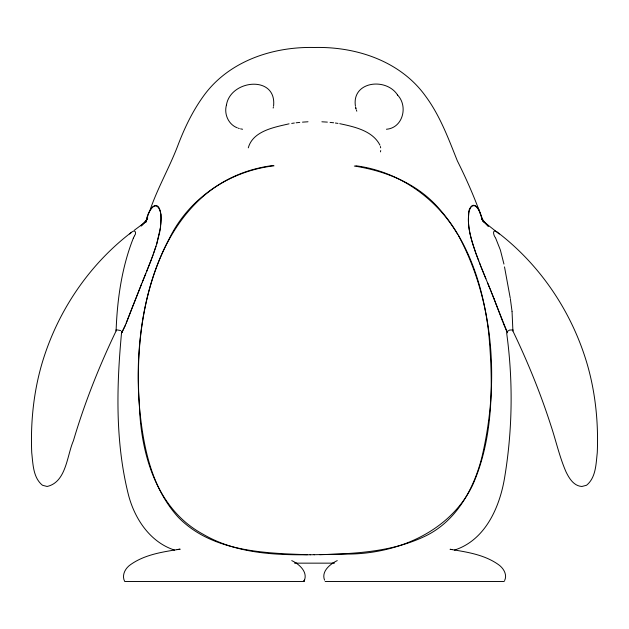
<?xml version="1.0" encoding="UTF-8"?>
<svg xmlns="http://www.w3.org/2000/svg" width="629" height="629" viewBox="0 0 629 629"><rect width="100%" height="100%" fill="white"/><g stroke="black" fill="none" stroke-linecap="round" stroke-linejoin="round"><path stroke-width="0.94" d="M495.463 237.746C493.419 235.443 491.902 228.5 497.044 231.928C540.272 264.793 571.855 311.937 587.14 363.939C595.498 392.708 598.517 422.845 597.267 452.731C595.977 463.887 596.017 477.529 586.558 485.25L581.896 486.476C573.75 486.005 569.127 478.292 565.951 471.695C559.433 456.693 555.973 440.622 550.784 425.149C540.397 392.936 527.574 361.541 512.918 331.043L512.879 329.714M116.121 329.714L116.066 331.011C99.091 366.463 84.506 403.087 73.396 440.803C66.91 455.506 66.375 482.152 47.104 486.476L42.442 485.25C32.983 477.529 33.023 463.887 31.733 452.731C30.483 422.845 33.502 392.708 41.86 363.939C57.145 311.937 88.728 264.793 131.956 231.928C135.432 228.877 136.737 233.516 134.425 235.867M121.523 333.04C116.483 386.851 115.186 442.132 128.465 494.921C134.669 518.815 150.119 542.206 174.548 550.092M160.717 225.371C164.035 208.804 153.334 193.661 146.463 220.441M160.647 225.984L160.12 229.75M273.56 106.128C277.067 74.78 230.308 79.396 226.416 105.224M121.743 331.176L121.727 332.749L125.603 324.674M116.098 330.972C117.175 299.931 121.712 267.459 133.309 238.226M121.696 331.452L121.774 332.741L125.155 325.798L132.947 305.71M248.29 147.846C252.921 130.856 274.511 127.239 289.065 123.819M380.49 151.888L380.71 150.543M160.01 230.395L159.617 232.533M226.479 104.933C223.822 113.904 228.398 124.534 237.353 127.844M159.585 232.706L156.786 243.8L151.903 258.149M273.387 107.095L273.175 108.046M156.59 244.437L160.442 227.635L160.82 214.851M146.392 220.716C147.461 209.622 158.893 196.311 160.804 214.733M156.047 246.183L153.735 253.094M145.669 222.493L147.076 218.412L145.26 222.603L147.65 217.736L145.181 222.108L147.658 218.664L141.116 226.015L145.354 222.021L134.433 230.167M145.731 222.32L147.241 217.956M153.099 254.887L146.581 271.72M151.282 259.793L142.862 280.817M133.136 305.348L142.665 281.273M150.197 209.654C157.95 187.198 169.972 166.606 178.282 144.395C184.8 127.396 192.765 110.901 203.466 96.111C228.563 61.115 272.782 46.467 314.5 47.489C356.218 46.467 400.437 61.115 425.534 96.111C440.001 115.61 448.398 138.514 457.346 160.851C465.822 177.779 473.511 195.092 479.998 212.885L482.034 219.081M126.201 323.196L141.635 283.813M504.592 580.598C507.524 574.709 503.491 568.199 498.679 564.771C484.605 554.629 466.749 551.987 450.057 549.29L451.858 549.542M142.351 282.059L145.802 273.584M133.356 238.132L134.252 236.237M512.918 331.043L512.037 311.418M129.739 233.996L131.414 232.36M507.689 331.192L509.616 330.06L511.833 329.973M337.254 560.604C330.249 563.993 321.073 571.281 324.556 580.142M454.452 550.092C485.234 540.225 499.662 507.375 504.576 477.859C512.549 430.118 513.233 380.977 506.659 333.04M179.988 549.18C162.958 551.861 144.741 554.464 130.368 564.771C125.147 568.388 121.46 575.401 124.731 581.51L303.846 581.51C308.729 572.421 299.262 564.048 291.738 560.604M274.024 165.836C229.931 170.868 189.439 197.813 169.696 237.848C142.264 289.175 135.447 349.174 139.441 406.546C143.019 445.694 151.078 487.499 178.455 517.455C211.792 551.413 262.843 553.198 307.439 554.699M273.112 165.474C161.126 180.067 131.477 310.75 139.394 405.162C140.896 454.303 156.668 509.073 202.868 534.115C246.568 559.716 299.255 554.503 347.821 554.078C397.386 553.85 450.561 531.497 472.788 484.739C493.521 437.635 493.23 384.17 488.804 333.787C483.512 287.469 468.668 240.042 436.18 205.431C414.912 182.614 384.61 170.758 354.316 166.04M386.434 129.244C402.985 128.002 408.323 106.065 397.512 94.979M291.707 123.426L294.348 123.025M177.15 549.542L180.02 549.18M296.133 122.789L299.758 122.403M117.269 329.934L120.626 330.555M302.486 122.144L308.013 121.774M319.666 554.699C354.992 553.74 391.71 551.908 424.198 536.616C455.6 522.086 473.621 489.763 481.83 457.464C499.308 384.099 494.63 302.667 458.462 235.553M332.427 563.152L334.471 563.136M314.06 554.731L314.5 554.731M296.495 563.152L332.505 563.152M325.154 581.51L504.269 581.51M310.081 554.723L310.529 554.723M294.529 563.136L296.573 563.152M321.883 121.79L327.371 122.12M330.06 122.396L333.637 122.773M335.375 123.025L337.985 123.41M242.566 129.244L240.585 128.874M355.872 165.781C398.385 171.261 436.455 197.821 457.857 234.711M339.723 123.669C354.221 126.775 372.549 130.612 379.947 145.15M238.312 128.214L239.287 128.528M499.261 233.996L482.372 220.598L488.363 226.314L481.688 218.727L484.071 222.108M397.607 95.097C386.371 77.186 351.525 81.204 355.44 106.128M481.531 217.555L483.646 221.345M495.691 238.226L500.369 250.012L503.947 264.086M484.739 275.934L488.379 284.819M487.734 283.199L488.985 286.281M485.887 278.749L481.735 268.567M484.597 275.604L480.988 266.704M488.481 285.016L489.574 287.72M489.11 286.549L490.148 289.136M489.732 288.074L490.95 291.093M490.706 290.527L491.548 292.595M479.998 212.885C477.482 201.579 467.764 204.386 468.566 215.346C467.504 228.893 471.907 242.134 476.412 254.714M491.257 291.895L492.145 294.073M491.799 293.24L493.309 297.014M492.326 294.561L493.883 298.476M481.303 267.474L475.956 253.495M480.642 265.815L479.322 262.458M493.348 297.14L495.573 302.793M493.844 298.398L496.116 304.216M503.279 323.157L507.367 332.741L507.312 331.798M495.731 303.257L496.658 305.623M496.179 304.436L502.956 322.284M478.748 260.996L476.538 255.107M496.619 305.592L507.414 332.686L507.344 331.947M356.446 110.232L356.8 111.199M475.705 252.732C471.247 239.445 466.372 225.174 469.273 211.029C473.315 196.201 481.845 214.049 482.333 220.142M355.825 108.046L356.148 109.281M355.613 107.095L355.888 108.337M380.388 146.494L380.663 147.839M504.505 266.885L510.205 297.902M510.347 298.783L512.022 311.253M304.57 579.686L303.823 581.51L304.609 579.686"/></g></svg>
